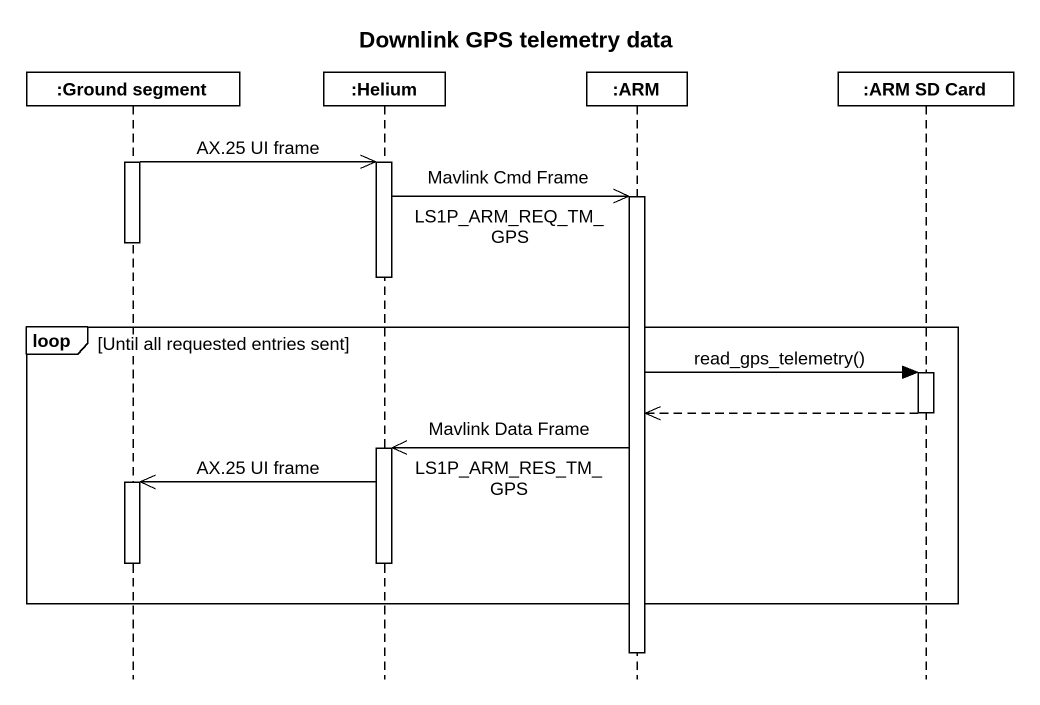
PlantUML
@startuml
title Downlink GPS telemetry data
hide footbox
participant ":Ground segment" as Ground_segment
participant ":Helium" as Helium
participant ":ARM" as ARM
participant ":ARM SD Card" as ARM_SD_Card

activate Ground_segment
Ground_segment ->> Helium : AX.25 UI frame
activate Helium
Helium ->> ARM : Mavlink Cmd Frame\nLS1P_ARM_REQ_TM_GPS
activate ARM
deactivate Ground_segment
deactivate Helium
loop Until all requested entries sent
  ARM -> ARM_SD_Card : read_gps_telemetry()
  activate ARM_SD_Card
  ARM_SD_Card -->> ARM
  deactivate ARM_SD_Card
  ARM ->> Helium : Mavlink Data Frame\nLS1P_ARM_RES_TM_GPS
  activate Helium
  Helium ->> Ground_segment : AX.25 UI frame
  activate Ground_segment
  deactivate Ground_segment
  deactivate Helium
end
deactivate ARM
@enduml
